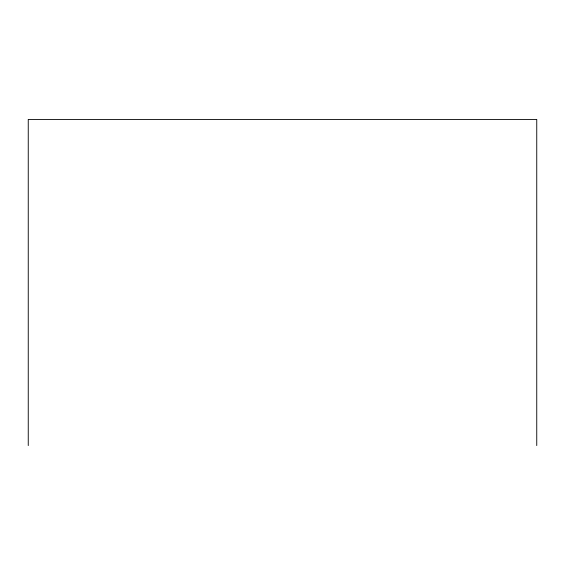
<?xml version="1.0" encoding="UTF-8"?>
<svg xmlns="http://www.w3.org/2000/svg" width="565" height="565" viewBox="0 0 565 565"><rect width="100%" height="100%" fill="white"/><g stroke="black" fill="none" stroke-linecap="round" stroke-linejoin="round"><path stroke-width="0.85" d="M536.75 445.573L536.75 119.427L28.25 119.427L28.25 445.573"/></g></svg>
